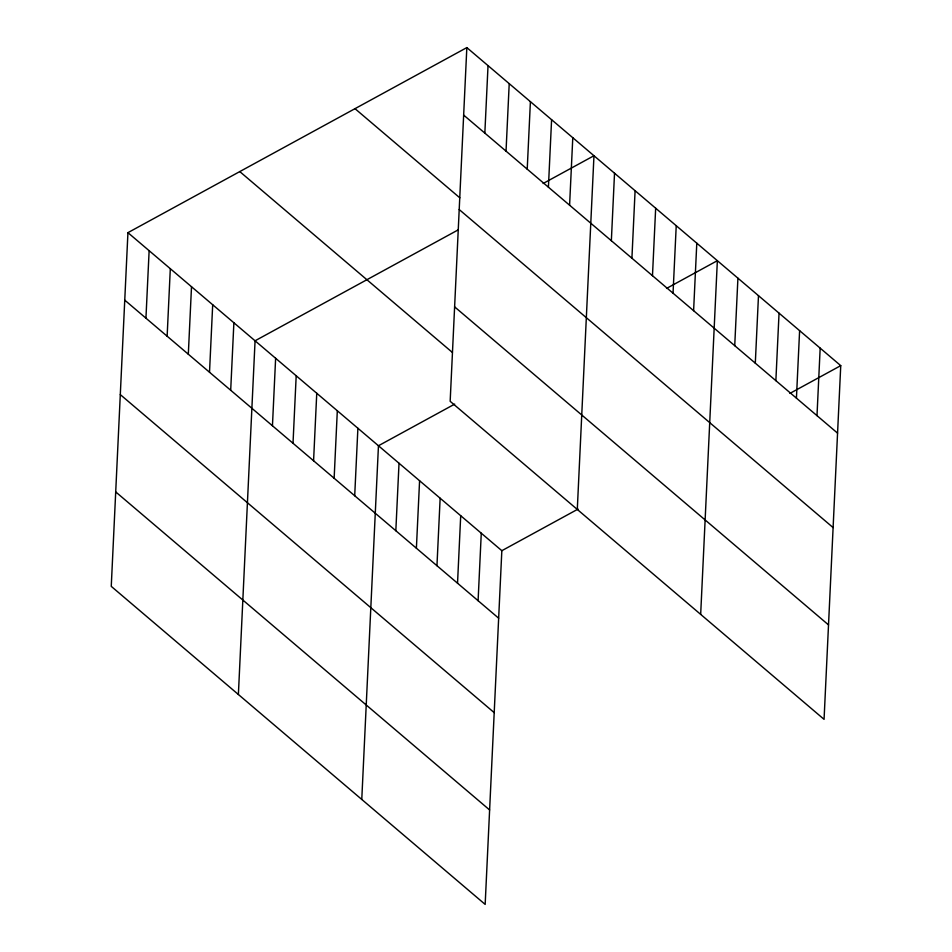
<?xml version="1.0" encoding="UTF-8"?>
<svg xmlns="http://www.w3.org/2000/svg" width="952" height="952" viewBox="0 0 952 952"><rect width="100%" height="100%" fill="white"/><g stroke="black" fill="none" stroke-linecap="round" stroke-linejoin="round"><path stroke-width="1.43" d="M127.937 232.657L111.253 586.361L485.163 904.4L501.835 550.696L127.937 232.657L466.837 47.6L840.747 365.639L824.063 719.343L450.165 401.304L466.837 47.6M145.942 318.182L149.131 250.685M167.135 336.199L170.313 268.702M188.317 354.227L191.507 286.73M209.511 372.244L212.689 304.747M230.693 390.272L233.883 322.776M238.381 694.496L255.065 340.792L458.328 229.801M272.45 425.782L275.628 358.285M293.014 443.275L296.191 375.778M313.577 460.768L316.754 393.271M334.14 478.261L337.317 410.764M354.703 495.754L357.892 428.257M361.772 799.442L378.456 445.75L454.699 404.112M395.83 530.74L399.019 463.243M416.393 548.233L419.582 480.736M436.956 565.726L440.145 498.229M457.531 583.219L460.708 515.71M484.842 133.125L488.031 65.617M478.094 600.712L481.272 533.203M506.036 151.142L509.213 83.645M527.218 169.17L530.407 101.662M548.412 187.187L551.589 119.69M569.593 205.215L572.783 137.707M577.293 509.439L593.965 155.735L543.128 183.498M611.351 240.725L614.528 173.228M631.914 258.218L635.091 190.721M652.477 275.711L655.666 208.214M673.04 293.204L676.229 225.707M693.603 310.697L696.793 243.188M700.672 614.385L717.356 260.681L666.519 288.444M734.73 345.671L737.919 278.174M755.305 363.164L758.482 295.667M775.868 380.657L779.045 313.16M796.431 398.15L799.609 330.653M816.994 415.643L820.172 348.146M501.835 550.696L578.09 509.058M789.91 393.402L840.747 365.639M463.66 115.097L837.558 433.136M355.001 108.671L459.828 197.837M459.209 209.547L833.107 527.587M454.616 306.853L828.514 624.893M239.773 171.586L452.402 352.454M124.76 300.154L498.658 618.193M120.297 394.604L494.207 712.643M115.716 491.91L489.614 809.95"/></g></svg>
